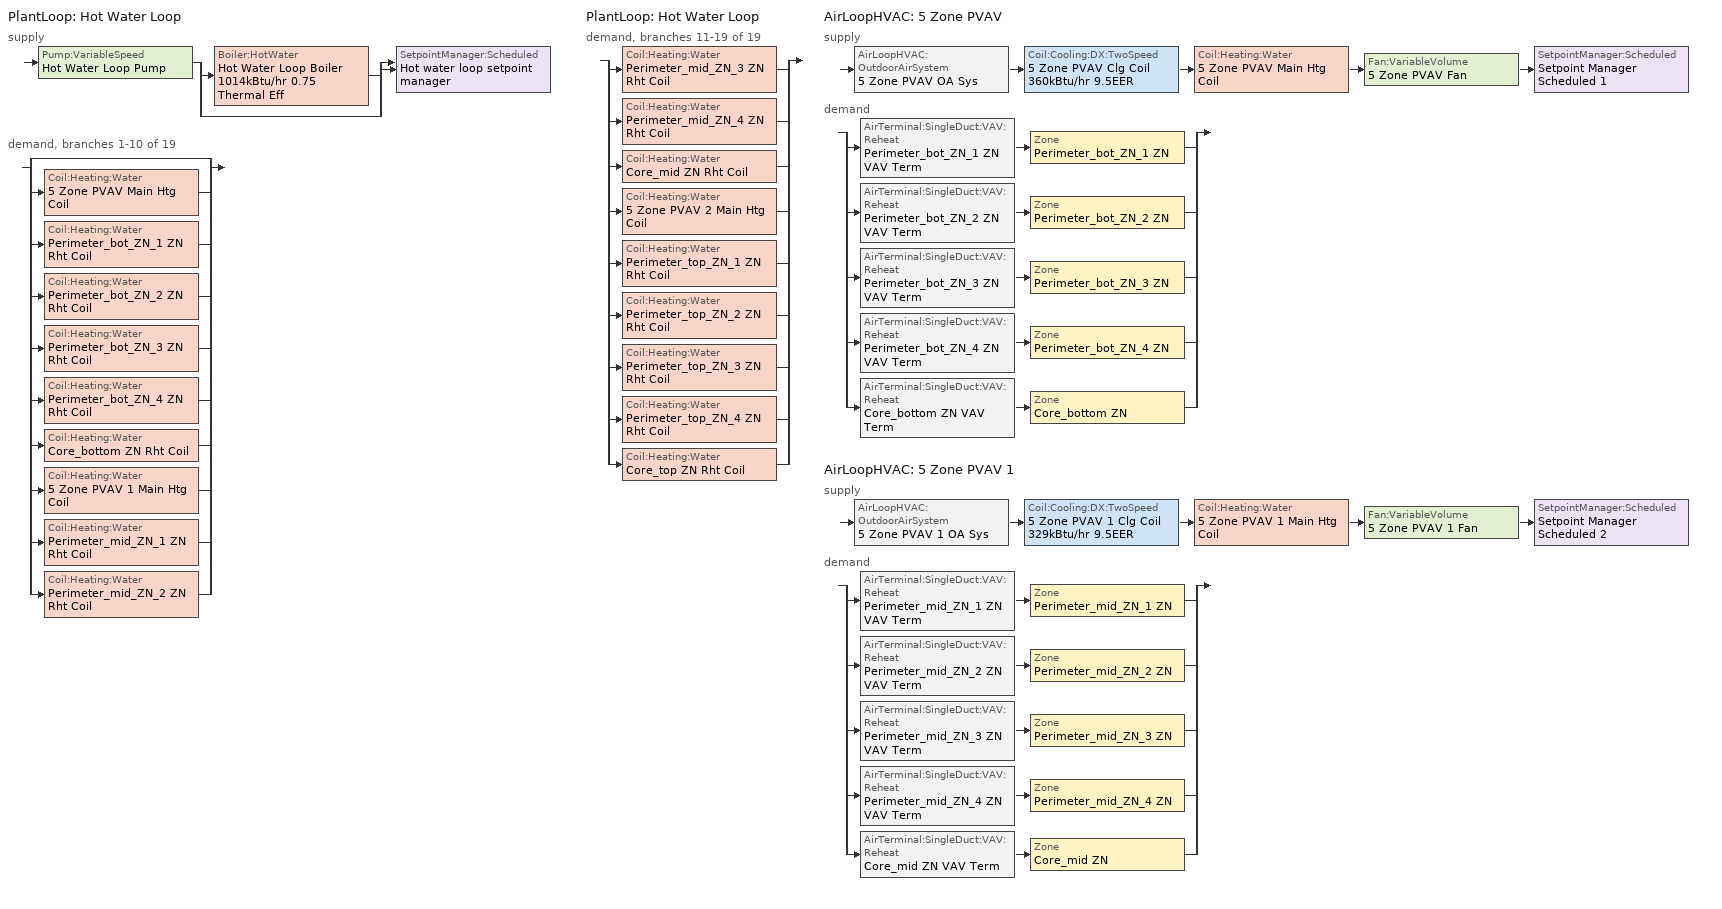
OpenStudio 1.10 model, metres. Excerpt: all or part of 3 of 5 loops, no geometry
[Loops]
PlantLoop 'Hot Water Loop'
 supply: Pump:VariableSpeed 'Hot Water Loop Pump' > split
  | Boiler:HotWater 'Hot Water Loop Boiler 1014kBtu/hr 0.75 Thermal Eff'
  | bypass
  join > SetpointManager:Scheduled 'Hot water loop setpoint manager'
 demand, branches 1-10 of 19: split
  | bypass
  | Coil:Heating:Water '5 Zone PVAV Main Htg Coil'
  | Coil:Heating:Water 'Perimeter_bot_ZN_1 ZN Rht Coil'
  | Coil:Heating:Water 'Perimeter_bot_ZN_2 ZN Rht Coil'
  | Coil:Heating:Water 'Perimeter_bot_ZN_3 ZN Rht Coil'
  | Coil:Heating:Water 'Perimeter_bot_ZN_4 ZN Rht Coil'
  | Coil:Heating:Water 'Core_bottom ZN Rht Coil'
  | Coil:Heating:Water '5 Zone PVAV 1 Main Htg Coil'
  | Coil:Heating:Water 'Perimeter_mid_ZN_1 ZN Rht Coil'
  | Coil:Heating:Water 'Perimeter_mid_ZN_2 ZN Rht Coil'
PlantLoop 'Hot Water Loop'
 demand, branches 11-19 of 19: split
  | Coil:Heating:Water 'Perimeter_mid_ZN_3 ZN Rht Coil'
  | Coil:Heating:Water 'Perimeter_mid_ZN_4 ZN Rht Coil'
  | Coil:Heating:Water 'Core_mid ZN Rht Coil'
  | Coil:Heating:Water '5 Zone PVAV 2 Main Htg Coil'
  | Coil:Heating:Water 'Perimeter_top_ZN_1 ZN Rht Coil'
  | Coil:Heating:Water 'Perimeter_top_ZN_2 ZN Rht Coil'
  | Coil:Heating:Water 'Perimeter_top_ZN_3 ZN Rht Coil'
  | Coil:Heating:Water 'Perimeter_top_ZN_4 ZN Rht Coil'
  | Coil:Heating:Water 'Core_top ZN Rht Coil'
AirLoopHVAC '5 Zone PVAV'
 supply: AirLoopHVAC:OutdoorAirSystem '5 Zone PVAV OA Sys' > Coil:Cooling:DX:TwoSpeed '5 Zone PVAV Clg Coil 360kBtu/hr 9.5EER' > Coil:Heating:Water '5 Zone PVAV Main Htg Coil' > Fan:VariableVolume '5 Zone PVAV Fan' > SetpointManager:Scheduled 'Setpoint Manager Scheduled 1'
 demand: split
  | AirTerminal:SingleDuct:VAV:Reheat 'Perimeter_bot_ZN_1 ZN VAV Term' > Zone 'Perimeter_bot_ZN_1 ZN'
  | AirTerminal:SingleDuct:VAV:Reheat 'Perimeter_bot_ZN_2 ZN VAV Term' > Zone 'Perimeter_bot_ZN_2 ZN'
  | AirTerminal:SingleDuct:VAV:Reheat 'Perimeter_bot_ZN_3 ZN VAV Term' > Zone 'Perimeter_bot_ZN_3 ZN'
  | AirTerminal:SingleDuct:VAV:Reheat 'Perimeter_bot_ZN_4 ZN VAV Term' > Zone 'Perimeter_bot_ZN_4 ZN'
  | AirTerminal:SingleDuct:VAV:Reheat 'Core_bottom ZN VAV Term' > Zone 'Core_bottom ZN'
AirLoopHVAC '5 Zone PVAV 1'
 supply: AirLoopHVAC:OutdoorAirSystem '5 Zone PVAV 1 OA Sys' > Coil:Cooling:DX:TwoSpeed '5 Zone PVAV 1 Clg Coil 329kBtu/hr 9.5EER' > Coil:Heating:Water '5 Zone PVAV 1 Main Htg Coil' > Fan:VariableVolume '5 Zone PVAV 1 Fan' > SetpointManager:Scheduled 'Setpoint Manager Scheduled 2'
 demand: split
  | AirTerminal:SingleDuct:VAV:Reheat 'Perimeter_mid_ZN_1 ZN VAV Term' > Zone 'Perimeter_mid_ZN_1 ZN'
  | AirTerminal:SingleDuct:VAV:Reheat 'Perimeter_mid_ZN_2 ZN VAV Term' > Zone 'Perimeter_mid_ZN_2 ZN'
  | AirTerminal:SingleDuct:VAV:Reheat 'Perimeter_mid_ZN_3 ZN VAV Term' > Zone 'Perimeter_mid_ZN_3 ZN'
  | AirTerminal:SingleDuct:VAV:Reheat 'Perimeter_mid_ZN_4 ZN VAV Term' > Zone 'Perimeter_mid_ZN_4 ZN'
  | AirTerminal:SingleDuct:VAV:Reheat 'Core_mid ZN VAV Term' > Zone 'Core_mid ZN'
[Sizing:Zone] Zone Cooling Design Supply Air Temperature Input Method=SupplyAirTemperature; Zone Cooling Design Supply Air Temperature Difference {deltaC}=11.11; Zone Heating Design Supply Air Temperature Input Method=SupplyAirTemperature; Zone Heating Design Supply Air Temperature Difference {deltaC}=11.11; Zone Cooling Design Supply Air Humidity Ratio {kg-H2O/kg-air}=0.0085; Zone Heating Design Supply Air Humidity Ratio {kg-H2O/kg-air}=0.008; Cooling Design Air Flow Method=DesignDay; Heating Design Air Flow Method=DesignDay; Account for Dedicated Outdoor Air System=No; Dedicated Outdoor Air System Control Strategy=NeutralSupplyAir; Dedicated Outdoor Air Low Setpoint Temperature for Design {C}=autosize; Dedicated Outdoor Air High Setpoint Temperature for Design {C}=autosize
Name | Zone Cooling Design Supply Air Temperature {C} | Zone Heating Design Supply Air Temperature {C}
Core_bottom ZN; Perimeter_bot_ZN_4 ZN; Core_mid ZN; Perimeter_mid_ZN_2 ZN; Perimeter_bot_ZN_2 ZN; Perimeter_mid_ZN_1 ZN; Perimeter_bot_ZN_3 ZN; Perimeter_bot_ZN_1 ZN; Perimeter_mid_ZN_3 ZN; Perimeter_mid_ZN_4 ZN | 12.7778 | 50
MidFloor_Plenum ZN; TopFloor_Plenum ZN; FirstFloor_Plenum ZN | 14 | 40
[Zone equipment]
Core_bottom ZN: Core_bottom ZN VAV Term
Perimeter_bot_ZN_4 ZN: Perimeter_bot_ZN_4 ZN VAV Term
Core_mid ZN: Core_mid ZN VAV Term
Perimeter_mid_ZN_2 ZN: Perimeter_mid_ZN_2 ZN VAV Term
Perimeter_bot_ZN_2 ZN: Perimeter_bot_ZN_2 ZN VAV Term
Perimeter_mid_ZN_1 ZN: Perimeter_mid_ZN_1 ZN VAV Term
Perimeter_bot_ZN_3 ZN: Perimeter_bot_ZN_3 ZN VAV Term
Perimeter_bot_ZN_1 ZN: Perimeter_bot_ZN_1 ZN VAV Term
Perimeter_mid_ZN_3 ZN: Perimeter_mid_ZN_3 ZN VAV Term
Perimeter_mid_ZN_4 ZN: Perimeter_mid_ZN_4 ZN VAV Term
[PlantLoop]
Hot Water Loop: Fluid Type=Water; Minimum Loop Temperature {C}=10; Plant Loop Volume {m3}=Autocalculate; Load Distribution Scheme=Optimal
[Sizing:Plant]
Hot Water Loop: Loop Type=Heating; Design Loop Exit Temperature {C}=82.2222; Loop Design Temperature Difference {deltaC}=11.1111; Sizing Option=NonCoincident; Zone Timesteps in Averaging Window=1; Coincident Sizing Factor Mode=None
[SetpointManager:Scheduled] Control Variable=Temperature
Name | Schedule
Hot water loop setpoint manager | Hot Water Loop Temp - 180F
Setpoint Manager Scheduled 1 | Supply Air Temp - 55F
Setpoint Manager Scheduled 2 | Supply Air Temp - 55F 1
[Pump:VariableSpeed]
Hot Water Loop Pump: Rated Pump Head {Pa}=179344; Motor Efficiency=0.9; Fraction of Motor Inefficiencies to Fluid Stream=0; Coefficient 1 of the Part Load Performance Curve=0; Coefficient 2 of the Part Load Performance Curve=1; Coefficient 3 of the Part Load Performance Curve=0; Coefficient 4 of the Part Load Performance Curve=0; Pump Control Type=Intermittent
[Boiler:HotWater]
Hot Water Loop Boiler 1014kBtu/hr 0.75 Thermal Eff: Fuel Type=NaturalGas; Nominal Thermal Efficiency=0.75; Efficiency Curve Temperature Evaluation Variable=LeavingBoiler; Normalized Boiler Efficiency Curve=Boiler with No Minimum Turndown; Design Water Outlet Temperature {C}=82.2222; Maximum Part Load Ratio=1.2; Water Outlet Upper Temperature Limit {C}=95; Boiler Flow Mode=LeavingSetpointModulated; Parasitic Electric Load {W}=0; Sizing Factor=1
[AirLoopHVAC] Availability Schedule=OfficeMedium HVACOperationSchd; Design Supply Air Flow Rate {m3/s}=AutoSize
Name | Availability Manager
5 Zone PVAV | Availability Manager Night Cycle 1
5 Zone PVAV 1 | Availability Manager Night Cycle 2
[Sizing:System] Type of Load to Size On=Sensible; Design Outdoor Air Flow Rate {m3/s}=1.40608; Minimum System Air Flow Ratio=0.3; Preheat Design Temperature {C}=7; Preheat Design Humidity Ratio {kg-H2O/kg-Air}=0.008; Precool Design Temperature {C}=12.8; Precool Design Humidity Ratio {kg-H2O/kg-Air}=0.008; Central Cooling Design Supply Air Temperature {C}=12.8; Central Heating Design Supply Air Temperature {C}=16.6667; Sizing Option=Coincident; 100% Outdoor Air in Cooling=No; 100% Outdoor Air in Heating=No; Central Cooling Design Supply Air Humidity Ratio {kg-H2O/kg-Air}=0.0085; Central Heating Design Supply Air Humidity Ratio {kg-H2O/kg-Air}=0.008; Cooling Design Air Flow Method=DesignDay; Cooling Design Air Flow Rate {m3/s}=0; Heating Design Air Flow Method=DesignDay; Heating Design Air Flow Rate {m3/s}=0; System Outdoor Air Method=ZoneSum; Zone Maximum Outdoor Air Fraction=1; Cooling Supply Air Flow Rate Per Floor Area {m3/s-m2}=0.00996765; Cooling Fraction of Autosized Cooling Supply Air Flow Rate=1; Cooling Supply Air Flow Rate Per Unit Cooling Capacity {m3/s-W}=3.94755e-05; Heating Supply Air Flow Rate Per Floor Area {m3/s-m2}=0.00996765; Heating Fraction of Autosized Heating Supply Air Flow Rate=1; Heating Fraction of Autosized Cooling Supply Air Flow Rate=1; Heating Supply Air Flow Rate Per Unit Heating Capacity {m3/s-W}=3.15882e-05; Cooling Design Capacity Method=CoolingDesignCapacity; Cooling Design Capacity {W}=autosize; Cooling Design Capacity Per Floor Area {W/m2}=234.7; Fraction of Autosized Cooling Design Capacity=1; Heating Design Capacity Method=HeatingDesignCapacity; Heating Design Capacity {W}=autosize; Heating Design Capacity Per Floor Area {W/m2}=157; Fraction of Autosized Heating Design Capacity=1; Central Cooling Capacity Control Method=OnOff
5 Zone PVAV; 5 Zone PVAV 1
[AvailabilityManager:NightCycle] Control Type=CycleOnAny; Thermostat Tolerance {deltaC}=1; Cycling Run Time {s}=3600
Availability Manager Night Cycle 1; Availability Manager Night Cycle 2
[Fan:VariableVolume] Availability Schedule=Always On Discrete; Fan Efficiency=0.6045; Pressure Rise {Pa}=1574.24; Maximum Flow Rate {m3/s}=Autosize; Fan Power Minimum Flow Rate Input Method=Fraction; Fan Power Minimum Flow Fraction=0.1; Fan Power Minimum Air Flow Rate {m3/s}=0; Motor Efficiency=0.93; Motor In Airstream Fraction=1; Fan Power Coefficient 1=0.04076; Fan Power Coefficient 2=0.0881; Fan Power Coefficient 3=-0.0729; Fan Power Coefficient 4=0.9437; Fan Power Coefficient 5=0
5 Zone PVAV Fan; 5 Zone PVAV 1 Fan
[Coil:Heating:Water] Availability Schedule=Always On Discrete; Rated Inlet Water Temperature {C}=82.2222; Rated Inlet Air Temperature {C}=16.6667; Rated Outlet Water Temperature {C}=71.1111; Rated Outlet Air Temperature {C}=32.2222
5 Zone PVAV Main Htg Coil; Perimeter_bot_ZN_1 ZN Rht Coil; Perimeter_bot_ZN_2 ZN Rht Coil; Perimeter_bot_ZN_3 ZN Rht Coil; Perimeter_bot_ZN_4 ZN Rht Coil; Core_bottom ZN Rht Coil; 5 Zone PVAV 1 Main Htg Coil; Perimeter_mid_ZN_1 ZN Rht Coil; Perimeter_mid_ZN_2 ZN Rht Coil; Perimeter_mid_ZN_3 ZN Rht Coil; Perimeter_mid_ZN_4 ZN Rht Coil; Core_mid ZN Rht Coil; 5 Zone PVAV 2 Main Htg Coil; Perimeter_top_ZN_1 ZN Rht Coil; Perimeter_top_ZN_2 ZN Rht Coil; Perimeter_top_ZN_3 ZN Rht Coil; Perimeter_top_ZN_4 ZN Rht Coil; Core_top ZN Rht Coil
[Controller:WaterCoil] Action=Normal; Controller Convergence Tolerance {deltaC}=0.0001; Minimum Actuated Flow {m3/s}=0
Name | Water Coil
Controller Water Coil 1 | 5 Zone PVAV Main Htg Coil
Controller Water Coil 2 | Perimeter_bot_ZN_1 ZN Rht Coil
Controller Water Coil 3 | Perimeter_bot_ZN_2 ZN Rht Coil
Controller Water Coil 4 | Perimeter_bot_ZN_3 ZN Rht Coil
Controller Water Coil 5 | Perimeter_bot_ZN_4 ZN Rht Coil
Controller Water Coil 6 | Core_bottom ZN Rht Coil
Controller Water Coil 7 | 5 Zone PVAV 1 Main Htg Coil
Controller Water Coil 8 | Perimeter_mid_ZN_1 ZN Rht Coil
Controller Water Coil 9 | Perimeter_mid_ZN_2 ZN Rht Coil
Controller Water Coil 10 | Perimeter_mid_ZN_3 ZN Rht Coil
Controller Water Coil 11 | Perimeter_mid_ZN_4 ZN Rht Coil
Controller Water Coil 12 | Core_mid ZN Rht Coil
Controller Water Coil 13 | 5 Zone PVAV 2 Main Htg Coil
Controller Water Coil 14 | Perimeter_top_ZN_1 ZN Rht Coil
Controller Water Coil 15 | Perimeter_top_ZN_2 ZN Rht Coil
Controller Water Coil 16 | Perimeter_top_ZN_3 ZN Rht Coil
Controller Water Coil 17 | Perimeter_top_ZN_4 ZN Rht Coil
Controller Water Coil 18 | Core_top ZN Rht Coil
[Coil:Cooling:DX:TwoSpeed] Availability Schedule=Always On Discrete; Rated High Speed Total Cooling Capacity {W}=Autosize; Rated High Speed Sensible Heat Ratio=Autosize; Rated High Speed COP {W/W}=3.2994; Rated High Speed Air Flow Rate {m3/s}=Autosize; Rated Low Speed Total Cooling Capacity {W}=Autosize; Rated Low Speed Sensible Heat Ratio=0.69; Rated Low Speed COP {W/W}=3.2994; Condenser Type=AirCooled; High Speed Evaporative Condenser Effectiveness=0; High Speed Evaporative Condenser Air Flow Rate {m3/s}=Autosize; High Speed Evaporative Condenser Pump Rated Power Consumption {W}=Autosize; Low Speed Evaporative Condenser Effectiveness=0; Low Speed Evaporative Condenser Air Flow Rate {m3/s}=Autosize; Low Speed Evaporative Condenser Pump Rated Power Consumption {W}=Autosize; Basin Heater Capacity {W/K}=10; Basin Heater Setpoint Temperature {C}=2
Name | Total Cooling Capacity Function of Temperature Curve | Total Cooling Capacity Function of Flow Fraction Curve | Energy Input Ratio Function of Temperature Curve | Energy Input Ratio Function of Flow Fraction Curve | Part Load Fraction Correlation Curve | Low Speed Total Cooling Capacity Function of Temperature Curve | Low Speed Energy Input Ratio Function of Temperature Curve
5 Zone PVAV Clg Coil 360kBtu/hr 9.5EER | CoilClgDXQRatio_fTwbToadbSI 4 | CoilClgDXSnglQRatio_fCFMRatio 2 | CoilClgDXEIRRatio_fTwbToadbSI 4 | CoilClgDXSnglEIRRatio_fCFMRatio 2 | CoilClgDXEIRRatio_fQFrac 2 | CoilClgDXQRatio_fTwbToadbSI 5 | CoilClgDXEIRRatio_fTwbToadbSI 5
5 Zone PVAV 1 Clg Coil 329kBtu/hr 9.5EER | CoilClgDXQRatio_fTwbToadbSI | CoilClgDXSnglQRatio_fCFMRatio | CoilClgDXEIRRatio_fTwbToadbSI | CoilClgDXSnglEIRRatio_fCFMRatio | CoilClgDXEIRRatio_fQFrac | CoilClgDXQRatio_fTwbToadbSI 1 | CoilClgDXEIRRatio_fTwbToadbSI 1
[Controller:OutdoorAir] Minimum Outdoor Air Flow Rate {m3/s}=Autosize; Maximum Outdoor Air Flow Rate {m3/s}=Autosize; Economizer Control Type=DifferentialDryBulb; Economizer Control Action Type=ModulateFlow; Economizer Maximum Limit Dry-Bulb Temperature {C}=28; Economizer Maximum Limit Enthalpy {J/kg}=64000; Economizer Minimum Limit Dry-Bulb Temperature {C}=-100; Lockout Type=LockoutWithCompressor; Minimum Limit Type=FixedMinimum; Minimum Outdoor Air Schedule=OfficeMedium HVACOperationSchd; High Humidity Control=No; Heat Recovery Bypass Control Type=BypassWhenWithinEconomizerLimits
Name | Controller Mechanical Ventilation
Controller Outdoor Air 1 | 5 Zone PVAV Ventilation Controller
Controller Outdoor Air 2 | 5 Zone PVAV 1 Ventilation Controller
[Controller:MechanicalVentilation] Availability Schedule=Always On Discrete; System Outdoor Air Method=ZoneSum
5 Zone PVAV Ventilation Controller; 5 Zone PVAV 1 Ventilation Controller
[AirLoopHVAC:OutdoorAirSystem]
Name | Controller
5 Zone PVAV OA Sys | Controller Outdoor Air 1
5 Zone PVAV 1 OA Sys | Controller Outdoor Air 2
[AirTerminal:SingleDuct:VAV:Reheat] Availability Schedule=Always On Discrete; Maximum Air Flow Rate {m3/s}=AutoSize; Zone Minimum Air Flow Input Method=Constant; Fixed Minimum Air Flow Rate {m3/s}=0; Maximum Hot Water or Steam Flow Rate {m3/s}=AutoSize; Minimum Hot Water or Steam Flow Rate {m3/s}=0; Convergence Tolerance=0.001; Damper Heating Action=Normal; Maximum Flow per Zone Floor Area During Reheat {m3/s-m2}=AutoSize; Maximum Flow Fraction During Reheat=AutoSize; Maximum Reheat Air Temperature {C}=35; Control For Outdoor Air=No
Name | Constant Minimum Air Flow Fraction | Reheat Coil
Perimeter_bot_ZN_1 ZN VAV Term | 0.3 | Perimeter_bot_ZN_1 ZN Rht Coil
Perimeter_bot_ZN_2 ZN VAV Term | 0.3 | Perimeter_bot_ZN_2 ZN Rht Coil
Perimeter_bot_ZN_3 ZN VAV Term | 0.385318 | Perimeter_bot_ZN_3 ZN Rht Coil
Perimeter_bot_ZN_4 ZN VAV Term | 0.3 | Perimeter_bot_ZN_4 ZN Rht Coil
Core_bottom ZN VAV Term | 0.3 | Core_bottom ZN Rht Coil
Perimeter_mid_ZN_1 ZN VAV Term | 0.3 | Perimeter_mid_ZN_1 ZN Rht Coil
Perimeter_mid_ZN_2 ZN VAV Term | 0.3 | Perimeter_mid_ZN_2 ZN Rht Coil
Perimeter_mid_ZN_3 ZN VAV Term | 0.3 | Perimeter_mid_ZN_3 ZN Rht Coil
Perimeter_mid_ZN_4 ZN VAV Term | 0.3 | Perimeter_mid_ZN_4 ZN Rht Coil
Core_mid ZN VAV Term | 0.378824 | Core_mid ZN Rht Coil
[AirLoopHVAC:ReturnPlenum]
Name | ThermalZone
Air Loop HVAC Return Plenum 1 | FirstFloor_Plenum ZN
Air Loop HVAC Return Plenum 2 | MidFloor_Plenum ZN
Air Loop HVAC Return Plenum 3 | TopFloor_Plenum ZN
[Schedule:Ruleset]
Name | Default Day Schedule | Summer Design Day Schedule | Winter Design Day Schedule
Hot Water Loop Temp - 180F | Hot Water Loop Temp - 180F Default
OfficeMedium HVACOperationSchd | OfficeMedium HVACOperationSchd Default | OfficeMedium HVACOperationSchd Summer Design Day | OfficeMedium HVACOperationSchd Winter Design Day
Supply Air Temp - 55F | Supply Air Temp - 55F Default
Supply Air Temp - 55F 1 | Supply Air Temp - 55F Default 1
[Schedule:Day]
Hot Water Loop Temp - 180F Default: 24, 0, 82.2222
OfficeMedium HVACOperationSchd Default: 24, 0, 0
OfficeMedium HVACOperationSchd Summer Design Day; OfficeMedium HVACOperationSchd SmrDsn|Wkdy Day: 6, 0, 0, 22, 0, 1, 24, 0, 0
OfficeMedium HVACOperationSchd Winter Design Day; OfficeMedium HVACOperationSchd WntrDsn|Sat Day: 6, 0, 0, 18, 0, 1, 24, 0, 0
Supply Air Temp - 55F Default; Supply Air Temp - 55F Default 1: 24, 0, 12.7778
[Schedule:Rule] Schedule Ruleset=OfficeMedium HVACOperationSchd; Date Specification Type=DateRange; Start Month=1; Start Day=1; End Month=12; End Day=31
Name | Rule Order | Day Schedule | Apply Monday | Apply Tuesday | Apply Wednesday | Apply Thursday | Apply Friday | Apply Saturday
Schedule Rule 16 | 1 | OfficeMedium HVACOperationSchd SmrDsn|Wkdy Day | Yes | Yes | Yes | Yes | Yes
Schedule Rule 17 | 0 | OfficeMedium HVACOperationSchd WntrDsn|Sat Day |  |  |  |  |  | Yes
[Schedule:Constant]
Always On Discrete: Value=1
[Curve:Biquadratic] Minimum Value of x=13.89; Maximum Value of x=25; Minimum Value of y=23.89; Maximum Value of y=46.11; Minimum Curve Output=0.77
Name | Coefficient1 Constant | Coefficient2 x | Coefficient3 x**2 | Coefficient4 y | Coefficient5 y**2 | Coefficient6 x*y | Maximum Curve Output
CoilClgDXQRatio_fTwbToadbSI; CoilClgDXQRatio_fTwbToadbSI 1; CoilClgDXQRatio_fTwbToadbSI 4; CoilClgDXQRatio_fTwbToadbSI 5 | 0.86779 | 0.014245 | 0.000554 | -0.007569 | 3.2e-05 | -0.000191 | 1.29
CoilClgDXEIRRatio_fTwbToadbSI; CoilClgDXEIRRatio_fTwbToadbSI 1; CoilClgDXEIRRatio_fTwbToadbSI 4; CoilClgDXEIRRatio_fTwbToadbSI 5 | 0.116709 | 0.028458 | -0.000411 | 0.021422 | 0.000162 | -0.00068 | 1.33
[Curve:Quadratic]
Name | Coefficient1 Constant | Coefficient2 x | Coefficient3 x**2 | Minimum Value of x | Maximum Value of x
CoilClgDXSnglQRatio_fCFMRatio; CoilClgDXSnglQRatio_fCFMRatio 2 | 0.8 | 0.2 | 0 | 0.5 | 1.5
CoilClgDXSnglEIRRatio_fCFMRatio; CoilClgDXSnglEIRRatio_fCFMRatio 2 | 1.156 | -0.1816 | 0.0256 | 0 | 1
[Curve:Cubic]
Name | Coefficient1 Constant | Coefficient2 x | Coefficient3 x**2 | Coefficient4 x**3 | Minimum Value of x | Maximum Value of x | Minimum Curve Output | Maximum Curve Output
CoilClgDXEIRRatio_fQFrac; CoilClgDXEIRRatio_fQFrac 2 | 0 | 5.1091 | -8.5515 | 4.4744 | 0.7 | 1 | 0.92 | 1
Boiler with No Minimum Turndown | 0.7463 | 1.3196 | -2.2154 | 1.1674 | 0 | 1.3
